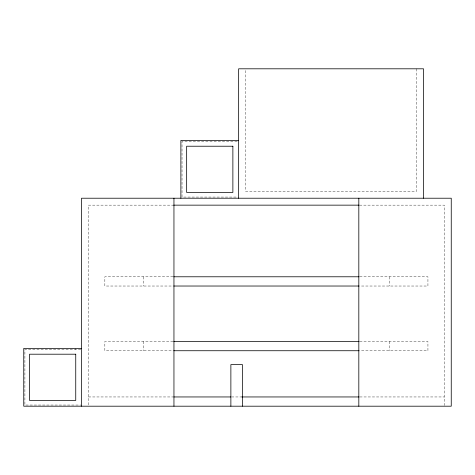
<?xml version="1.0" encoding="UTF-8"?>
<svg xmlns="http://www.w3.org/2000/svg" width="475" height="475" viewBox="0 0 475 475"><rect width="100%" height="100%" fill="white"/><g stroke="black" fill="none" stroke-linecap="round" stroke-linejoin="round"><path stroke-width="0.36" stroke-dasharray="2.38 1.78" d="M237.179 141.597L182.032 141.597L182.032 197.06L237.179 197.06M173.951 205.147L88.457 205.147L88.457 406.196M359.557 205.147L444.315 205.147L444.315 405.484M173.025 276.783L104.838 276.783L104.838 286.027L173.025 286.027M359.747 276.783L427.933 276.783L427.933 286.027L359.747 286.027M173.025 341.489L104.838 341.489L104.838 350.734L173.025 350.734M359.747 341.489L427.933 341.489L427.933 350.734L359.747 350.734M80.786 349.576L24.908 349.576L24.908 405.038L80.786 405.038M88.457 396.952L172.971 396.952M231.539 396.952L241.917 396.952M359.801 396.952L444.315 396.952M416.587 68.804L416.587 191.283L245.581 191.283L245.581 68.804M389.387 276.783L389.387 286.027M389.387 341.489L389.387 350.734M143.385 276.783L143.385 286.027M143.385 341.489L143.385 350.734M75.745 348.424L75.745 349.576"/><path stroke-width="0.71" d="M238.652 140.446L180.88 140.446L180.88 198.217M173.713 205.147L359.058 205.147M173.755 276.783L359.017 276.783M173.755 286.027L359.017 286.027M173.755 341.489L359.017 341.489M81.522 348.424L23.75 348.424L23.75 406.196L451.25 406.196L451.25 198.217L81.522 198.217L81.522 406.196M173.755 350.734L359.017 350.734M173.713 396.952L230.803 396.952M241.917 396.952L359.058 396.952M423.522 198.217L423.522 68.804L238.652 68.804L238.652 198.217M358.821 198.217L358.821 406.196M242.428 406.196L242.428 364.598L230.874 364.598L230.874 406.196M173.951 198.217L173.951 406.196M232.875 146.223L186.657 146.223L186.657 192.44L232.875 192.44L232.875 146.223M75.745 354.202L29.527 354.202L29.527 400.419L75.745 400.419L75.745 354.202"/></g></svg>
